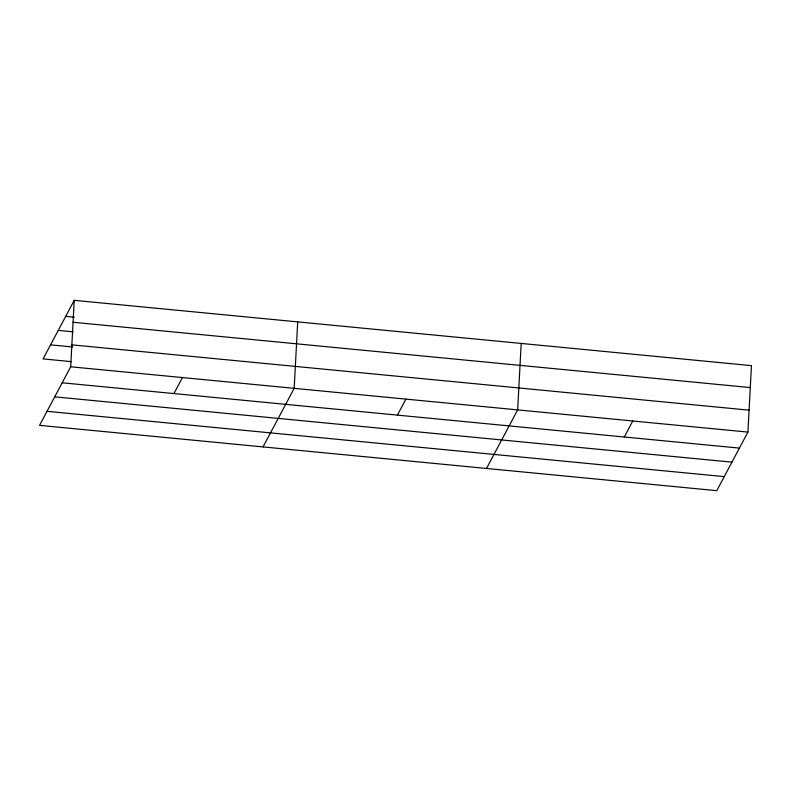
<?xml version="1.0" encoding="UTF-8"?>
<svg xmlns="http://www.w3.org/2000/svg" width="791" height="791" viewBox="0 0 791 791"><rect width="100%" height="100%" fill="white"/><g stroke="black" fill="none" stroke-linecap="round" stroke-linejoin="round"><path stroke-width="1.19" d="M70.696 366.787L74.225 300.333L751.45 365.64L747.92 432.094L716.775 490.667L39.55 425.36L70.696 366.787L747.92 432.094M297.713 321.878L294.183 388.341L263.037 446.915M521.19 343.432L517.66 409.886L486.514 468.46M74.225 300.333L43.08 358.906L71.328 361.635M173.921 393.572L182.434 377.564M397.408 415.127L405.921 399.109M624.277 437.008L632.79 420.99M65.712 316.341L74.305 317.171M73.059 322.263L750.283 387.57M58.247 330.391L72.98 331.815M71.862 344.856L749.087 410.163M50.555 344.866L72.653 346.992M62.182 382.795L739.407 448.101M54.717 396.845L731.932 462.152M47.015 411.32L724.24 476.627"/></g></svg>
